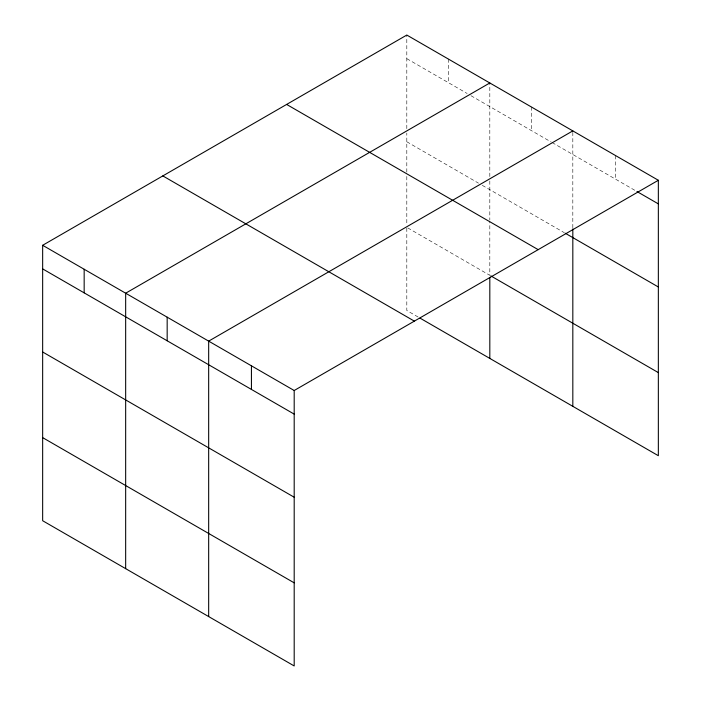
<?xml version="1.0" encoding="UTF-8"?>
<svg xmlns="http://www.w3.org/2000/svg" width="701" height="701" viewBox="0 0 701 701"><rect width="100%" height="100%" fill="white"/><g stroke="black" fill="none" stroke-linecap="round" stroke-linejoin="round"><path stroke-width="0.53" stroke-dasharray="3.5 2.63" d="M406.808 172.104L406.808 133.015M406.808 128.633L406.808 35.05M489.815 180.937L489.815 220.026M489.815 176.564L489.815 82.972M572.822 227.764L572.822 130.894M406.808 58.656L467.173 93.505M470.949 95.686L551.126 141.979M552.073 142.522L636.035 190.996M406.808 141.76L478.494 183.145M482.27 185.327L564.331 232.706M407.754 227.93L489.815 275.309L489.815 221.113M418.129 317.018L406.808 310.49L406.808 227.378M615.583 155.587L615.583 179.184M531.314 106.938L531.314 130.535M448.307 59.015L448.307 82.613M406.808 176.442L406.808 224.127"/><path stroke-width="1.05" d="M572.822 228.859L572.822 406.335M420.013 318.114L658.344 455.711L658.344 180.271L406.808 35.05L42.656 245.289L42.656 520.729L294.192 665.95L294.192 390.51L42.656 245.289M489.815 82.972L125.663 293.211L125.663 568.651M572.822 130.894L208.67 341.133L208.67 616.573M294.192 390.51L658.344 180.271M636.964 191.531L658.344 203.877M565.278 233.249L658.344 286.981M286.639 104.431L538.175 249.652M490.761 275.852L658.344 372.608M162.825 175.907L414.361 321.137M42.656 268.895L294.192 414.116M42.656 351.998L294.192 497.219M42.656 437.626L294.192 582.846M489.815 277.491L489.815 358.413M251.431 365.826L251.431 389.432M167.171 317.176L167.171 340.782M84.164 269.254L84.164 292.852"/></g></svg>
